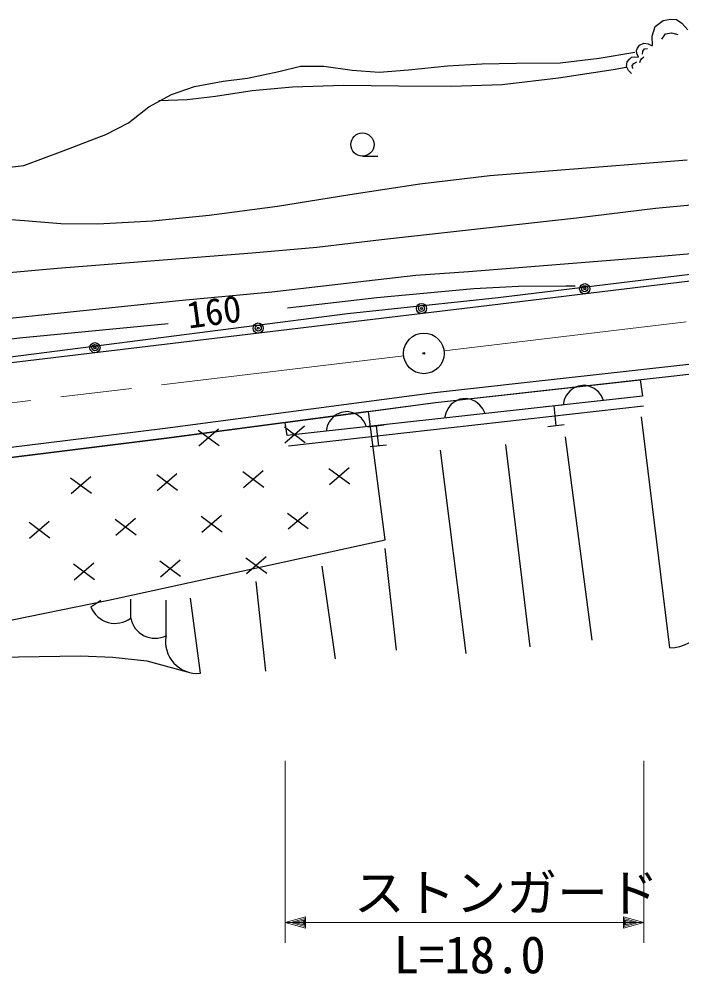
# Model space of a CAD drawing. Units: millimetres, scale not verified. Extents: x 40000 to 680000, y 20000 to 380000.
# Drawn here: x 264452 to 297072, y 247380 to 294351 of the extents above; entities that cross this region are included whole.
import ezdxf
from ezdxf.enums import TextEntityAlignment as Align

# ---------------------------------------------------------------- set-up
doc = ezdxf.new("R2010")
doc.units = ezdxf.units.MM
doc.header["$LTSCALE"] = 1000
doc.linetypes.add('CHAIN', pattern=[18.5, 12, -1.5, 3.5, -1.5])
for name, color, linetype, lineweight in [('S-BGD', 7, 'Continuous', 25), ('S-BMK', 2, 'CHAIN', 13), ('S-BMK-SRVR', 3, 'Continuous', 25), ('S-STR-HTXT', 7, 'Continuous', 13)]:
    doc.layers.add(name, color=color, linetype=linetype, lineweight=lineweight)
doc.styles.add('ＭＳ ゴシック', font='')
doc.styles.get('ＭＳ ゴシック').set_extended_font_data('MS Gothic')

msp = doc.modelspace()

# ---------------------------------------------------------------- linework, layer by layer
at = {"layer": 'S-BGD'}
for p, q in [((295748, 293986), (296144, 294284)), ((296144, 294284), (296508, 294351)), ((296508, 294351), (296813, 294331)), ((296813, 294331), (297071, 294153)), ((297071, 294153), (297356, 293830)), ((295610, 293509), (295748, 293986)), ((296086, 293371), (296265, 293629)), ((296265, 293629), (296556, 293683)), ((296556, 293683), (296874, 293591)), ((294988, 293064), (295191, 293168)), ((295191, 293168), (295415, 293129)), ((295415, 293129), (295600, 293036)), ((295617, 293059), (295610, 293509)), ((293004, 292425), (294762, 292717)), ((294834, 292798), (294887, 292928)), ((294855, 292656), (294834, 292798)), ((294931, 292473), (294855, 292656)), ((294887, 292928), (294988, 293064)), ((295127, 292624), (295153, 292774)), ((295153, 292774), (295234, 292883)), ((295234, 292883), (295377, 292905)), ((287222, 292156), (288926, 292180)), ((288926, 292180), (291075, 292205)), ((291075, 292205), (293004, 292425)), ((294344, 292019), (294383, 292244)), ((294383, 292244), (294484, 292381)), ((294484, 292381), (294592, 292470)), ((294592, 292470), (294734, 292491)), ((294629, 292062), (294710, 292172)), ((294710, 292172), (294845, 292241)), ((294734, 292491), (294931, 292473)), ((294995, 292215), (295028, 292317)), ((295028, 292317), (295088, 292399)), ((295088, 292399), (295196, 292488)), ((275696, 291448), (277234, 291765)), ((277234, 291765), (278309, 292034)), ((278309, 292034), (279457, 292034)), ((279457, 292034), (280849, 291839)), ((280849, 291839), (282167, 291741)), ((282167, 291741), (283608, 291863)), ((283608, 291863), (285537, 292058)), ((285537, 292058), (287222, 292156)), ((294447, 291816), (294344, 292019)), ((294592, 291668), (294447, 291816)), ((294651, 291920), (294629, 292062)), ((273083, 291033), (274499, 291302)), ((274499, 291302), (275696, 291448)), ((271960, 290643), (273083, 291033)), ((270836, 290032), (271960, 290643)), ((269835, 289251), (270836, 290032)), ((268717, 288680), (269835, 289251)), ((266617, 287874), (268717, 288680)), ((264688, 287142), (266617, 287874)), ((281349, 287608), (282099, 287608)), ((263418, 286996), (264688, 287142)), ((307767, 282706), (288009, 280317)), ((288030, 280653), (298264, 281901)), ((280607, 279869), (288030, 280653)), ((288009, 280317), (270378, 278197)), ((270409, 278550), (280607, 279869)), ((258643, 277053), (270409, 278550)), ((270378, 278197), (258631, 276784)), ((284890, 275986), (301261, 277807)), ((284951, 275490), (301319, 277311)), ((284951, 275490), (295019, 276610)), ((291739, 276194), (291553, 276052)), ((291968, 276300), (291739, 276194)), ((292286, 276335), (291968, 276300)), ((292534, 276282), (292286, 276335)), ((292746, 276185), (292534, 276282)), ((295019, 276610), (295136, 275807)), ((271636, 274225), (284890, 275986)), ((295136, 275807), (277640, 273863)), ((291377, 275832), (291279, 275620)), ((291553, 276052), (291377, 275832)), ((292966, 276008), (292746, 276185)), ((293108, 275823), (292966, 276008)), ((293214, 275593), (293108, 275823)), ((271700, 273729), (284951, 275490)), ((277705, 273351), (295188, 275332)), ((281655, 275052), (284951, 275490)), ((285721, 275405), (285545, 275184)), ((285907, 275546), (285721, 275405)), ((286136, 275652), (285907, 275546)), ((286454, 275687), (286136, 275652)), ((286702, 275634), (286454, 275687)), ((286914, 275537), (286702, 275634)), ((287134, 275360), (286914, 275537)), ((287276, 275175), (287134, 275360)), ((290363, 275288), (291158, 275378)), ((290761, 275333), (290873, 274340)), ((291279, 275620), (291226, 275372)), ((281655, 275052), (271700, 273729)), ((277540, 274505), (281655, 275052)), ((280075, 274898), (279889, 274757)), ((280304, 275004), (280075, 274898)), ((280622, 275039), (280304, 275004)), ((280870, 274986), (280622, 275039)), ((281082, 274889), (280870, 274986)), ((281302, 274713), (281082, 274889)), ((282465, 268735), (281655, 275052)), ((285447, 274972), (285394, 274725)), ((285545, 275184), (285447, 274972)), ((287382, 274945), (287276, 275175)), ((296474, 263419), (295076, 274784)), ((278506, 274323), (277535, 273489)), ((277640, 273863), (277540, 274505)), ((279615, 274324), (279562, 274077)), ((279713, 274536), (279615, 274324)), ((279889, 274757), (279713, 274536)), ((281444, 274527), (281302, 274713)), ((281550, 274298), (281444, 274527)), ((281622, 274297), (282417, 274387)), ((282019, 274342), (282132, 273349)), ((291271, 274385), (290476, 274295)), ((259366, 272707), (271636, 274225)), ((273268, 274136), (274295, 273373)), ((274267, 274172), (273296, 273337)), ((277507, 274288), (278535, 273524)), ((259428, 272211), (271700, 273729)), ((271700, 273729), (259428, 272211)), ((282529, 273394), (281735, 273304)), ((288388, 273425), (289585, 263474)), ((291326, 273805), (292631, 263800)), ((285179, 273153), (286430, 263147)), ((272223, 271977), (271253, 271143)), ((275463, 272093), (276491, 271330)), ((276462, 272129), (275492, 271294)), ((279702, 272245), (280730, 271481)), ((280701, 272280), (279731, 271446)), ((266985, 271790), (268013, 271027)), ((267984, 271826), (267014, 270991)), ((271224, 271942), (272252, 271178)), ((278658, 270086), (277687, 269251)), ((265940, 269631), (264970, 268796)), ((269180, 269747), (270208, 268984)), ((270179, 269783), (269209, 268948)), ((273419, 269899), (274447, 269135)), ((274419, 269934), (273448, 269100)), ((277658, 270050), (278686, 269287)), ((264941, 269596), (265969, 268832)), ((268857, 265766), (282465, 268735)), ((282459, 268313), (283003, 263311)), ((272375, 267740), (271404, 266905)), ((275615, 267856), (276642, 267092)), ((276614, 267891), (275643, 267057)), ((267137, 267553), (268164, 266789)), ((268136, 267588), (267165, 266754)), ((271376, 267704), (272403, 266941)), ((279358, 267443), (280011, 262876)), ((276095, 266682), (276584, 262277)), ((273375, 262169), (272885, 265866)), ((258489, 263661), (268857, 265766)), ((267989, 265431), (268479, 265758)), ((269948, 264887), (269948, 265812)), ((271688, 264017), (271688, 265758))]:
    msp.add_line(p, q, dxfattribs=at)
for points in [[(271332, 290340), (272731, 290396), (274126, 290559), (275916, 290831), (277907, 291017), (280441, 291094), (283129, 291070), (285725, 291048), (288218, 291139), (290999, 291463), (293690, 291877), (294330, 291980)], [(231316, 277108), (231849, 277714), (232332, 278111), (232858, 278386), (233624, 278651), (242882, 281155), (252123, 284020), (253640, 284301), (255231, 284488), (257260, 284636), (259627, 284699), (262225, 284617), (264718, 284435), (266514, 284303), (268328, 284272), (271023, 284430), (273811, 284698), (277171, 285147), (280723, 285726), (284180, 286247), (287616, 286660), (297334, 287424)], [(246941, 276955), (256123, 278697), (259441, 279152), (262879, 279521), (272313, 280502), (276892, 280936), (281550, 281482), (283972, 281749), (286566, 281927), (296219, 282704), (300721, 283103), (305101, 283593), (309680, 284193), (314300, 284695), (323900, 285647), (333365, 286449), (340894, 287113)], [(240404, 276990), (243070, 277815), (245965, 278601), (248585, 279302), (251437, 279949), (260836, 281493), (263600, 281851), (266347, 282103), (275930, 282845), (279111, 283127), (282287, 283511), (291878, 284581), (295765, 285049), (299788, 285424)], [(277662, 280143), (282063, 280654), (286831, 281101), (289027, 281215), (291362, 281228), (291823, 281223)], [(248123, 276340), (252485, 276911), (256777, 277576), (260506, 278157), (264472, 278671), (271784, 279379)], [(215905, 256086), (217681, 256405), (219449, 256834), (221368, 257384), (223208, 258020), (227048, 259341), (230944, 260794), (232105, 261141), (233474, 261429), (236009, 261965), (238390, 262357), (240791, 262557), (243389, 262664), (252982, 262602), (257162, 262670), (261358, 262839), (264421, 262986), (267467, 263029), (269066, 262961), (270734, 262783), (272728, 262244)]]:
    msp.add_lwpolyline(points, dxfattribs=at)
for centre, major_axis in [((281349, 288178), (570, 0)), ((292289, 281086), (250, 0)), ((292289, 281086), (150, 0)), ((292289, 281086), (50, 0)), ((284255, 280117), (250, 0)), ((284255, 280117), (150, 0)), ((284255, 280117), (50, 0)), ((276221, 279151), (250, 0)), ((276221, 279151), (150, 0)), ((276221, 279151), (50, 0)), ((268186, 278185), (250, 0)), ((268186, 278185), (150, 0)), ((268186, 278185), (50, 0))]:
    msp.add_ellipse(centre, major_axis=major_axis, ratio=0.999623, dxfattribs=at)
for centre, major_axis, start_param, end_param in [((296413, 265540), (2122, 0), 4.741227, 6.595818), ((269172, 265893), (1270, 0), 3.514147, 5.368737), ((271144, 265105), (1216, 0), 3.321446, 5.176037), ((273225, 263725), (1564, 0), 2.953575, 4.808165)]:
    msp.add_ellipse(centre, major_axis=major_axis, ratio=0.999623, start_param=start_param, end_param=end_param, dxfattribs=at)
at = {"layer": 'S-BMK'}
for p, q in [((285365, 278025), (341028, 284695)), ((283380, 277787), (210598, 269053))]:
    msp.add_line(p, q, dxfattribs=at)
at = {"layer": 'S-BMK-SRVR'}
for major_axis in [(1000, 0), (40, 0)]:
    msp.add_ellipse((284373, 277906), major_axis=major_axis, ratio=0.999623, dxfattribs=at)
at = {"layer": 'S-STR-HTXT'}
for p, q in [((277553, 257854), (277553, 248908)), ((295194, 248908), (295194, 257854)), ((277553, 249908), (278553, 250188)), ((277553, 249908), (295194, 249908)), ((278553, 249628), (277553, 249908)), ((277833, 249908), (278513, 250108)), ((278513, 249708), (277833, 249908)), ((277993, 249908), (278473, 250028)), ((278473, 249788), (277993, 249908)), ((278233, 249908), (278433, 249948)), ((278433, 249868), (278233, 249908)), ((278433, 249948), (278433, 249868)), ((278473, 250028), (278473, 249788)), ((278513, 250108), (278513, 249708)), ((278553, 250188), (278553, 249628)), ((294194, 249628), (294194, 250188)), ((294194, 250188), (295194, 249908)), ((295194, 249908), (294194, 249628)), ((294234, 249708), (294234, 250108)), ((294234, 250108), (294914, 249908)), ((294914, 249908), (294234, 249708)), ((294274, 249788), (294274, 250028)), ((294274, 250028), (294754, 249908)), ((294754, 249908), (294274, 249788)), ((294314, 249868), (294314, 249948)), ((294314, 249948), (294514, 249908)), ((294514, 249908), (294314, 249868))]:
    msp.add_line(p, q, dxfattribs=at)

# ---------------------------------------------------------------- texts
at = {"layer": 'S-STR-HTXT', "style": 'ＭＳ ゴシック'}
msp.add_text('160', height=1320, rotation=7.697, dxfattribs=at).set_placement((272848, 278733), align=Align.BOTTOM_LEFT)
for s, p in [('ストンガード', (280929, 249908)), ('L=18.0', (282889, 246860))]:
    msp.add_text(s, height=1833, dxfattribs=at).set_placement(p, align=Align.BOTTOM_LEFT)

doc.saveas('drawing.dxf')
